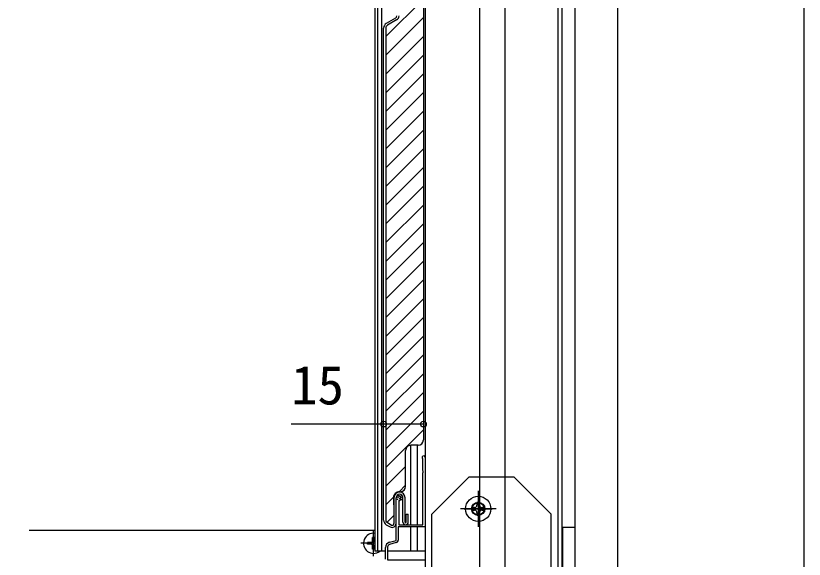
# Model space of a CAD drawing. Units: millimetres, scale not verified. Extents: x -875 to 875, y -1307 to 1300.
# Drawn here: x 577.5 to 875, y 370.6 to 575.7 of the extents above; entities that cross this region are included whole.
import ezdxf
from ezdxf.enums import TextEntityAlignment as Align

# ---------------------------------------------------------------- set-up
doc = ezdxf.new("R2010")
doc.units = ezdxf.units.MM
doc.header["$LTSCALE"] = 8
for name, color, linetype in [('0-3_YKK_11', 7, 'Continuous'), ('0-4_YKK_12', 2, 'Continuous'), ('0-5_YKK_13', 4, 'Continuous'), ('0-6_YKK_D', 6, 'Continuous'), ('0-7_YKK_ZWAK', 7, 'Continuous')]:
    doc.layers.add(name, color=color, linetype=linetype)
doc.styles.add('ＭＳ ゴシック', font='')
doc.styles.get('ＭＳ ゴシック').set_extended_font_data('MS Gothic')

msp = doc.modelspace()

# ---------------------------------------------------------------- linework, layer by layer
at = {"layer": '0-3_YKK_11'}
for p, q in [((717, 370.6), (717, 375.065)), ((721.059, 376.859), (718.541, 376.185))]:
    msp.add_line(p, q, dxfattribs=at)
for points in [[(732, 409), (732, 382.8), (721.8, 382.8), (721.8, 377.825)], [(722.2, 392.851), (722, 392.569), (722, 383.6), (731.1, 383.6), (731.1, 403.142), (731.22, 403.325), (731.22, 403.875), (731.1, 404.058), (731.1, 408.329), (731, 408.553)], [(718.482, 376.997), (721, 377.672), (721, 393.7)], [(717.8, 375.219), (717.8, 370.4), (732, 370.4), (732, 355.2)]]:
    msp.add_lwpolyline(points, dxfattribs=at)
for centre, radius, start, end in [((731.4, 409), 0.6, 359.99998, 228.18942), ((721.9, 393.7), 0.9, 289.47127, 179.99999), ((719, 375.065), 2, 105.00003, 180.00003), ((718.8, 375.219), 1, 105, 180.00001), ((720.8, 377.825), 1, 284.99996, 359.99997)]:
    msp.add_arc(centre, radius, start, end, dxfattribs=at)
at = {"layer": '0-4_YKK_12'}
for p, q in [((752.5, 952.6), (752.5, 7.6)), ((732, 892.6), (732, 354.6)), ((762, 892.6), (762, 354.6)), ((782, 892.6), (782, 354.6)), ((783.5, 892.6), (783.5, 354.6)), ((713, 872.6), (713, 373.6)), ((714, 872.6), (714, 373.6)), ((715.5, 872.6), (715.5, 373.6)), ((732, 872.6), (732, 373.6)), ((726.5, 413.596), (726.5, 383.6)), ((729, 413.596), (729, 383.6)), ((582.5, 381.6), (713, 381.6)), ((726.5, 382.8), (726.5, 373.6)), ((729, 382.8), (729, 373.6)), ((752.5, 380.85), (752.5, 372.35)), ((717, 373.6), (713, 373.6)), ((732, 373.6), (717.8, 373.6))]:
    msp.add_line(p, q, dxfattribs=at)
at = {"layer": '0-5_YKK_13'}
for p, q in [((731.313, 718.096), (731.3, 415.596)), ((788.5, 623.601), (788.5, 225.201)), ((804.5, 605.601), (804.5, 210.601)), ((717.103, 567.845), (731.303, 582.045)), ((717.103, 560.774), (731.303, 574.974)), ((720.803, 574.814), (717.303, 572.794)), ((721.203, 574.122), (717.703, 572.101)), ((716.3, 385.371), (716.303, 571.062)), ((717.103, 571.062), (717.1, 385.371)), ((717.103, 553.703), (731.303, 567.903)), ((717.103, 546.632), (731.303, 560.832)), ((717.102, 539.561), (731.303, 553.76)), ((717.102, 532.49), (731.303, 546.689)), ((717.102, 525.419), (731.302, 539.618)), ((717.102, 518.348), (731.302, 532.547)), ((717.102, 511.276), (731.302, 525.476)), ((717.102, 504.205), (731.302, 518.405)), ((717.102, 497.134), (731.302, 511.334)), ((717.102, 490.063), (731.302, 504.263)), ((717.101, 482.992), (731.302, 497.192)), ((717.101, 475.921), (731.302, 490.121)), ((717.101, 468.85), (731.301, 483.05)), ((717.101, 461.779), (731.301, 475.979)), ((717.101, 454.708), (731.301, 468.908)), ((717.101, 447.637), (731.301, 461.837)), ((717.101, 440.566), (731.301, 454.766)), ((717.101, 433.495), (731.301, 447.694)), ((717.101, 426.424), (731.301, 440.623)), ((717.1, 419.353), (731.301, 433.552)), ((717.1, 412.281), (731.301, 426.481)), ((717.1, 405.21), (731.3, 419.41)), ((729.3, 413.596), (726.6, 413.596)), ((724.6, 398.096), (724.6, 411.596)), ((717.1, 398.139), (724.6, 405.639)), ((748.5, 401.6), (734.5, 387.6)), ((765.5, 401.6), (748.5, 401.6)), ((765.5, 401.6), (779.5, 387.6)), ((722.121, 396.089), (724.6, 398.568)), ((722.3, 396.096), (722.6, 396.096)), ((751.998, 396.35), (751.998, 382.85)), ((717.1, 391.068), (720.007, 393.975)), ((720, 393.796), (720, 391.096)), ((720.2, 393.796), (720.2, 384.101)), ((721, 384.101), (721, 393.796)), ((723.6, 384.596), (723.6, 393.796)), ((724.4, 384.596), (724.4, 393.796)), ((752, 394.9), (752, 384.3)), ((750.588, 390.07), (749.648, 390.07)), ((717.543, 384.44), (720.2, 387.097)), ((724.8, 387.596), (725.6, 387.596)), ((724.8, 384.596), (724.8, 387.596)), ((725.6, 384.596), (725.6, 387.596)), ((734.5, 354.6), (734.5, 387.6)), ((758.748, 389.6), (745.248, 389.6)), ((746.7, 389.6), (757.3, 389.6)), ((779.5, 354.6), (779.5, 387.6)), ((719.15, 383.495), (717.7, 384.332)), ((712.5, 371.8), (712.5, 381.4)), ((717.3, 383.639), (718.75, 382.802)), ((788.5, 382.6), (783.5, 382.6)), ((783.8, 382.6), (783.8, 199.464)), ((712.15, 377.45), (712.15, 378.85)), ((712.85, 378.85), (712.15, 378.85)), ((712.85, 377.45), (712.85, 378.85)), ((713, 376.6), (707.7, 376.6)), ((711.65, 376.95), (710.25, 376.95)), ((710.25, 376.25), (710.25, 376.95)), ((711.65, 376.25), (710.25, 376.25)), ((712.15, 374.35), (712.15, 375.75)), ((712.85, 374.35), (712.85, 375.75)), ((712.85, 374.35), (712.15, 374.35))]:
    msp.add_line(p, q, dxfattribs=at)
for points in [[(749.648, 390.07), (749.648, 389.13), (750.588, 389.13)], [(752.468, 391.01), (752.468, 391.95), (751.528, 391.95), (751.528, 391.01)], [(753.408, 389.13), (754.348, 389.13), (754.348, 390.07), (753.408, 390.07)], [(751.528, 388.19), (751.528, 387.25), (752.468, 387.25), (752.468, 388.19)]]:
    msp.add_lwpolyline(points, dxfattribs=at)
for centre, radius in [((721.512, 393.187), 0.1), ((721.612, 394.472), 0.1), ((721.712, 393.82), 0.1), ((722.102, 394.372), 0.1), ((722.304, 392.688), 0.1), ((722.312, 393.597), 0.1), ((722.811, 394.472), 0.1), ((723.011, 393.087), 0.1), ((723.234, 393.941), 0.1), ((751.998, 389.6), 4.75), ((752, 389.6), 2.5), ((752, 389.6), 2.3)]:
    msp.add_circle(centre, radius, dxfattribs=at)
for centre, radius, start, end in [((720.303, 575.68), 1, 299.99904, 359.99904), ((720.303, 575.68), 1.8, 299.99904, 359.99904), ((718.303, 571.062), 2, 119.99904, 179.99904), ((718.303, 571.062), 1.2, 119.99904, 179.99904), ((726.6, 411.596), 2, 89.99904, 179.99904), ((729.3, 415.596), 2, 269.99904, 359.99904), ((722.3, 393.796), 2.3, 89.99904, 179.99904), ((722.3, 393.796), 2.1, 89.99904, 179.99904), ((722.3, 393.796), 2.1, 359.99904, 89.99904), ((722.6, 398.096), 2, 269.99904, 359.99904), ((722.3, 393.796), 1.3, 89.99904, 179.99904), ((722.3, 393.796), 1.3, 359.99904, 89.99904), ((750.588, 391.01), 0.94, 270, 0), ((753.408, 391.01), 0.94, 180, 270), ((750.588, 388.19), 0.94, 0, 90), ((753.408, 388.19), 0.94, 90, 180), ((718.3, 385.371), 2, 179.99904, 239.99904), ((718.3, 385.371), 1.2, 179.99904, 239.99904), ((719.5, 384.101), 1.5, 239.99904, 359.99904), ((719.5, 384.101), 0.7, 239.99904, 359.99904), ((724.6, 384.596), 1, 179.99904, 269.99904), ((724.6, 384.596), 0.2, 179.99904, 269.99904), ((724.6, 384.596), 0.2, 269.99904, 359.99904), ((724.6, 384.596), 1, 269.99904, 359.99904), ((712.5, 376.6), 3.8, 82.43966, 307.86365), ((711.65, 377.45), 0.5, 270, 0), ((711.65, 375.75), 0.5, 0, 90), ((713.35, 377.45), 0.5, 180, 225.56774), ((713.35, 375.75), 0.5, 134.43226, 180)]:
    msp.add_arc(centre, radius, start, end, dxfattribs=at)
at = {"layer": '0-6_YKK_D'}
msp.add_lwpolyline([(731.305, 421.6), (716.308, 421.6), (681.462, 421.6)], dxfattribs=at)
for centre in [(716.308, 421.6), (731.305, 421.6)]:
    msp.add_circle(centre, 1.075, dxfattribs=at)
at = {"layer": '0-7_YKK_ZWAK'}
msp.add_lwpolyline([(-875, -1307.4), (875, -1307.4), (875, 1242.6)], dxfattribs=at)

# ---------------------------------------------------------------- texts
at = {"layer": '0-6_YKK_D', "style": 'ＭＳ ゴシック'}
msp.add_text('15', height=14.66, dxfattribs=at).set_placement((681.394, 424.6), align=Align.BOTTOM_LEFT)

doc.saveas('drawing.dxf')
